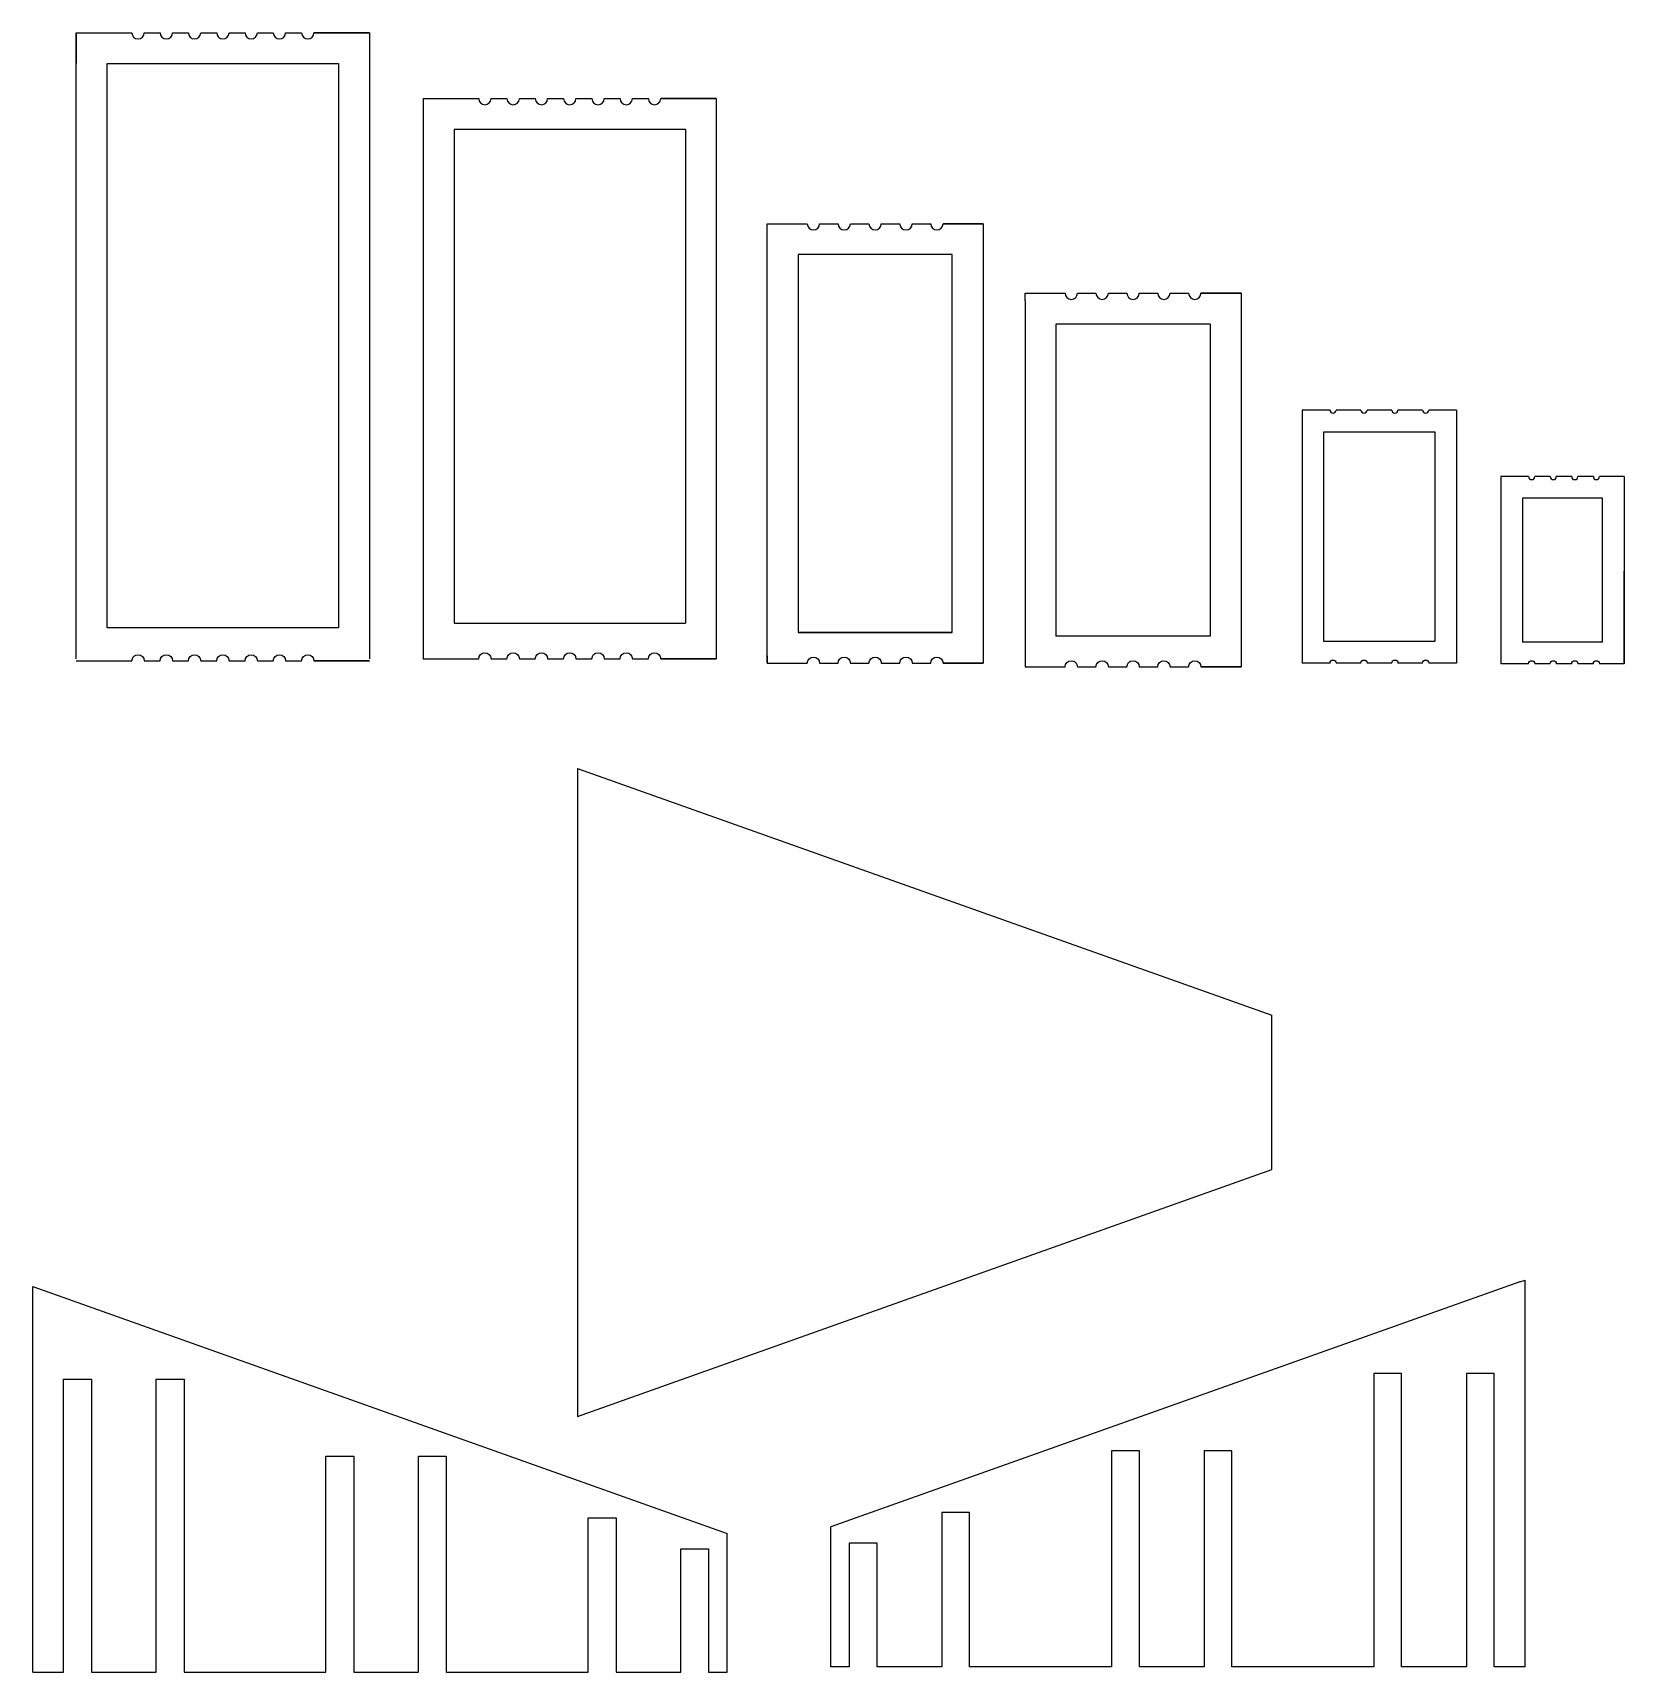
# Model space of a CAD drawing. Header units: millimetres. Extents: x 0 to 516, y 0 to 531.
import ezdxf

# ---------------------------------------------------------------- set-up
doc = ezdxf.new("R2010")
doc.units = ezdxf.units.MM

# ---------------------------------------------------------------- blocks, each defined once
blk = doc.blocks.new('*U9')
blk.add_arc((0, 1), 2, 180, 0)
blk = doc.blocks.new('*U10')
at = {"color": 0, "linetype": 'ByBlock', "lineweight": -2, "transparency": 16777216}
for p in [(-55, 0), (-45.83, 0), (-36.67, 0), (-27.5, 0), (-18.33, 0), (-9.17, 0), (0, 0)]:
    blk.add_blockref('*U9', p, dxfattribs=at)
blk = doc.blocks.new('*U11')
blk.add_arc((0, 1), 2, 180, 0)
blk = doc.blocks.new('*U12')
at = {"color": 0, "linetype": 'ByBlock', "lineweight": -2, "transparency": 16777216}
for p in [(-55, 0), (-45.83, 0), (-36.67, 0), (-27.5, 0), (-18.33, 0), (-9.17, 0), (0, 0)]:
    blk.add_blockref('*U11', p, dxfattribs=at)
blk = doc.blocks.new('*U13')
blk.add_arc((0, 1), 2, 180, 0)
blk = doc.blocks.new('*U14')
at = {"color": 0, "linetype": 'ByBlock', "lineweight": -2, "transparency": 16777216}
for p in [(-55, 0), (-45.83, 0), (-36.67, 0), (-27.5, 0), (-18.33, 0), (-9.17, 0), (0, 0)]:
    blk.add_blockref('*U13', p, dxfattribs=at)
blk = doc.blocks.new('*U15')
blk.add_arc((0, 1), 2, 180, 0)
blk = doc.blocks.new('*U16')
at = {"color": 0, "linetype": 'ByBlock', "lineweight": -2, "transparency": 16777216}
for p in [(-55, 0), (-45.83, 0), (-36.67, 0), (-27.5, 0), (-18.33, 0), (-9.17, 0), (0, 0)]:
    blk.add_blockref('*U15', p, dxfattribs=at)
blk = doc.blocks.new('*U17')
blk.add_arc((0, 1), 2, 180, 0)
blk = doc.blocks.new('*U18')
at = {"color": 0, "linetype": 'ByBlock', "lineweight": -2, "transparency": 16777216}
for p in [(-40, 0), (-30, 0), (-20, 0), (-10, 0), (0, 0)]:
    blk.add_blockref('*U17', p, dxfattribs=at)
blk = doc.blocks.new('*U19')
blk.add_arc((0, 1), 2, 180, 0)
blk = doc.blocks.new('*U20')
at = {"color": 0, "linetype": 'ByBlock', "lineweight": -2, "transparency": 16777216}
for p in [(-40, 0), (-30, 0), (-20, 0), (-10, 0), (0, 0)]:
    blk.add_blockref('*U19', p, dxfattribs=at)
blk = doc.blocks.new('*U21')
blk.add_arc((0, 1), 2, 180, 0)
blk = doc.blocks.new('*U22')
at = {"color": 0, "linetype": 'ByBlock', "lineweight": -2, "transparency": 16777216}
for p in [(-40, 0), (-30, 0), (-20, 0), (-10, 0), (0, 0)]:
    blk.add_blockref('*U21', p, dxfattribs=at)
blk = doc.blocks.new('*U23')
blk.add_arc((0, 1), 2, 180, 0)
blk = doc.blocks.new('*U24')
at = {"color": 0, "linetype": 'ByBlock', "lineweight": -2, "transparency": 16777216}
for p in [(-40, 0), (-30, 0), (-20, 0), (-10, 0), (0, 0)]:
    blk.add_blockref('*U23', p, dxfattribs=at)
blk = doc.blocks.new('*U25')
blk.add_arc((0, 0.5), 1, 180, 0)
blk = doc.blocks.new('*U26')
at = {"color": 0, "linetype": 'ByBlock', "lineweight": -2, "transparency": 16777216}
for p in [(-30, 0), (-20, 0), (-10, 0), (0, 0)]:
    blk.add_blockref('*U25', p, dxfattribs=at)
blk = doc.blocks.new('*U27')
blk.add_arc((0, 0.5), 1, 180, 0)
blk = doc.blocks.new('*U28')
at = {"color": 0, "linetype": 'ByBlock', "lineweight": -2, "transparency": 16777216}
for p in [(-30, 0), (-20, 0), (-10, 0), (0, 0)]:
    blk.add_blockref('*U27', p, dxfattribs=at)
blk = doc.blocks.new('*U29')
blk.add_arc((0, 0.5), 1, 180, 0)
blk = doc.blocks.new('*U30')
at = {"color": 0, "linetype": 'ByBlock', "lineweight": -2, "transparency": 16777216}
for p in [(-21, 0), (-14, 0), (-7, 0), (0, 0)]:
    blk.add_blockref('*U29', p, dxfattribs=at)
blk = doc.blocks.new('*U31')
blk.add_arc((0, 0.5), 1, 180, 0)
blk = doc.blocks.new('*U32')
at = {"color": 0, "linetype": 'ByBlock', "lineweight": -2, "transparency": 16777216}
for p in [(-21, 0), (-14, 0), (-7, 0), (0, 0)]:
    blk.add_blockref('*U31', p, dxfattribs=at)

msp = doc.modelspace()

# ---------------------------------------------------------------- linework, layer by layer
for p, q in [((14.1, 328.39), (14.1, 531.28)), ((14.1, 531.28), (32.1, 531.28)), ((14.1, 531.28), (14.1, 521.28)), ((36.1, 531.28), (41.27, 531.28)), ((45.27, 531.28), (50.43, 531.28)), ((54.43, 531.28), (59.6, 531.28)), ((63.6, 531.28), (68.77, 531.28)), ((72.77, 531.28), (77.93, 531.28)), ((81.93, 531.28), (87.1, 531.28)), ((109.1, 531.28), (91.1, 531.28)), ((91.1, 531.28), (109.1, 531.28)), ((109.1, 531.28), (109.1, 328.39)), ((126.49, 509.94), (144.49, 509.94)), ((126.49, 509.94), (126.49, 328.38)), ((148.49, 509.94), (153.66, 509.94)), ((157.66, 509.94), (162.82, 509.94)), ((166.82, 509.94), (171.99, 509.94)), ((175.99, 509.94), (181.16, 509.94)), ((185.16, 509.94), (190.32, 509.94)), ((194.32, 509.94), (199.49, 509.94)), ((203.49, 509.94), (221.49, 509.94)), ((221.49, 509.94), (203.49, 509.94)), ((221.49, 509.94), (221.49, 328.38)), ((211.49, 499.94), (136.49, 499.94)), ((136.49, 499.94), (136.49, 339.94)), ((211.49, 499.94), (211.49, 339.94)), ((237.96, 466.94), (237.96, 469.39)), ((237.96, 469.39), (250.96, 469.39)), ((254.96, 469.39), (260.96, 469.39)), ((264.96, 469.39), (270.96, 469.39)), ((274.96, 469.39), (280.96, 469.39)), ((284.96, 469.39), (290.96, 469.39)), ((307.96, 469.39), (294.96, 469.39)), ((294.96, 469.39), (307.96, 469.39)), ((307.96, 469.39), (307.96, 326.94)), ((307.96, 469.39), (307.96, 459.39)), ((237.96, 326.94), (237.96, 466.94)), ((321.52, 444.45), (321.52, 446.89)), ((321.52, 446.89), (334.52, 446.89)), ((338.52, 446.89), (344.52, 446.89)), ((348.52, 446.89), (354.52, 446.89)), ((358.52, 446.89), (364.52, 446.89)), ((368.52, 446.89), (374.52, 446.89)), ((378.52, 446.89), (391.52, 446.89)), ((391.52, 446.89), (378.52, 446.89)), ((391.52, 446.89), (391.52, 325.78)), ((321.52, 444.45), (321.52, 328.23)), ((331.52, 436.89), (331.52, 335.78)), ((381.52, 436.89), (331.52, 436.89)), ((381.52, 436.89), (381.52, 335.78)), ((411.36, 409.01), (411.36, 327.01)), ((411.36, 409.01), (411.36, 404.01)), ((411.36, 409.01), (411.36, 402.01)), ((420.36, 409.01), (411.36, 409.01)), ((430.36, 409.01), (422.36, 409.01)), ((440.36, 409.01), (432.36, 409.01)), ((450.36, 409.01), (442.36, 409.01)), ((461.36, 409.01), (452.36, 409.01)), ((461.36, 409.01), (452.36, 409.01)), ((461.36, 409.01), (461.36, 327.01)), ((475.68, 387.46), (475.68, 326.79)), ((484.68, 387.46), (475.68, 387.46)), ((491.68, 387.46), (486.68, 387.46)), ((498.68, 387.46), (493.68, 387.46)), ((505.68, 387.46), (500.68, 387.46)), ((515.68, 387.46), (507.68, 387.46)), ((515.68, 387.46), (507.68, 387.46)), ((515.68, 387.46), (515.68, 326.79)), ((515.68, 387.46), (515.68, 380.46)), ((508.68, 380.46), (482.68, 380.46)), ((482.68, 380.46), (482.68, 333.79)), ((508.68, 333.79), (508.68, 380.46)), ((515.68, 346.79), (515.68, 356.79)), ((515.68, 326.79), (515.68, 346.79)), ((14.1, 328.39), (14.1, 338.39)), ((136.49, 339.94), (211.49, 339.94)), ((297.96, 336.94), (247.96, 336.94)), ((381.52, 335.78), (331.52, 335.78)), ((508.68, 333.79), (482.68, 333.79)), ((14.1, 327.72), (32.1, 327.72)), ((36.1, 327.72), (41.27, 327.72)), ((45.27, 327.72), (50.43, 327.72)), ((54.43, 327.72), (59.6, 327.72)), ((63.6, 327.72), (68.77, 327.72)), ((72.77, 327.72), (77.93, 327.72)), ((81.93, 327.72), (87.1, 327.72)), ((91.1, 327.72), (109.1, 327.72)), ((109.1, 327.72), (91.1, 327.72)), ((126.49, 328.38), (144.49, 328.38)), ((148.49, 328.38), (153.66, 328.38)), ((157.66, 328.38), (162.82, 328.38)), ((166.82, 328.38), (171.99, 328.38)), ((175.99, 328.38), (181.16, 328.38)), ((185.16, 328.38), (190.32, 328.38)), ((194.32, 328.38), (199.49, 328.38)), ((203.49, 328.38), (221.49, 328.38)), ((221.49, 328.38), (203.49, 328.38)), ((237.96, 329.39), (237.96, 326.94)), ((237.96, 326.94), (250.96, 326.94)), ((254.96, 326.94), (260.96, 326.94)), ((264.96, 326.94), (270.96, 326.94)), ((274.96, 326.94), (280.96, 326.94)), ((284.96, 326.94), (290.96, 326.94)), ((294.96, 326.94), (307.96, 326.94)), ((307.96, 326.94), (294.96, 326.94)), ((321.52, 328.23), (321.52, 325.78)), ((321.52, 325.78), (334.52, 325.78)), ((338.52, 325.78), (344.52, 325.78)), ((348.52, 325.78), (354.52, 325.78)), ((358.52, 325.78), (364.52, 325.78)), ((368.52, 325.78), (374.52, 325.78)), ((378.52, 325.78), (391.52, 325.78)), ((391.52, 325.78), (378.52, 325.78)), ((420.36, 327.01), (411.36, 327.01)), ((430.36, 327.01), (422.36, 327.01)), ((440.36, 327.01), (432.36, 327.01)), ((450.36, 327.01), (442.36, 327.01)), ((461.36, 327.01), (452.36, 327.01)), ((461.36, 327.01), (452.36, 327.01)), ((484.68, 326.79), (475.68, 326.79)), ((491.68, 326.79), (486.68, 326.79)), ((498.68, 326.79), (493.68, 326.79)), ((505.68, 326.79), (500.68, 326.79)), ((515.68, 326.79), (507.68, 326.79)), ((515.68, 326.79), (507.68, 326.79)), ((176.47, 292.89), (401.47, 212.89)), ((176.47, 292.89), (176.47, 82.89)), ((401.47, 162.89), (401.47, 212.89)), ((176.47, 82.89), (401.47, 162.89)), ((0, 125), (225, 45)), ((0, 120), (0, 125)), ((481.9, 126.49), (258.57, 47.08)), ((481.9, 126.49), (483.57, 127.08)), ((483.57, 121.78), (483.57, 127.08)), ((0, 0), (0, 120)), ((483.57, 1.78), (483.57, 121.78)), ((443.57, 96.78), (434.57, 96.78)), ((434.57, 96.78), (434.57, 1.78)), ((443.57, 1.78), (443.57, 96.78)), ((473.57, 96.78), (464.57, 96.78)), ((464.57, 96.78), (464.57, 1.78)), ((473.57, 1.78), (473.57, 96.78)), ((10, 0), (10, 95)), ((10, 95), (19, 95)), ((19, 95), (19, 0)), ((40, 0), (40, 95)), ((40, 95), (49, 95)), ((49, 95), (49, 0)), ((95, 0), (95, 70)), ((95, 70), (104, 70)), ((104, 70), (104, 0)), ((125, 0), (125, 70)), ((125, 70), (134, 70)), ((134, 70), (134, 0)), ((358.57, 71.78), (349.57, 71.78)), ((349.57, 71.78), (349.57, 1.78)), ((358.57, 1.78), (358.57, 71.78)), ((388.57, 71.78), (379.57, 71.78)), ((379.57, 71.78), (379.57, 1.78)), ((388.57, 1.78), (388.57, 71.78)), ((180, 0), (180, 50)), ((180, 50), (189, 50)), ((189, 50), (189, 0)), ((303.57, 51.78), (294.57, 51.78)), ((294.57, 51.78), (294.57, 1.78)), ((303.57, 1.78), (303.57, 51.78)), ((225, 40), (225, 45)), ((258.57, 41.78), (258.57, 47.08)), ((210, 0), (210, 40)), ((210, 40), (219, 40)), ((219, 40), (219, 0)), ((225, 0), (225, 40)), ((258.57, 1.78), (258.57, 41.78)), ((273.57, 41.78), (264.57, 41.78)), ((264.57, 41.78), (264.57, 1.78)), ((273.57, 1.78), (273.57, 41.78)), ((0, 0), (10, 0)), ((19, 0), (40, 0)), ((49, 0), (95, 0)), ((104, 0), (125, 0)), ((134, 0), (180, 0)), ((189, 0), (210, 0)), ((219, 0), (225, 0)), ((264.57, 1.78), (258.57, 1.78)), ((294.57, 1.78), (273.57, 1.78)), ((349.57, 1.78), (303.57, 1.78)), ((379.57, 1.78), (358.57, 1.78)), ((434.57, 1.78), (388.57, 1.78)), ((464.57, 1.78), (443.57, 1.78)), ((483.57, 1.78), (473.57, 1.78))]:
    msp.add_line(p, q)
for points in [[(24.1, 521.28), (99.1, 521.28), (99.1, 338.39), (24.1, 338.39)], [(297.96, 459.39), (247.96, 459.39), (247.96, 336.94), (297.96, 336.94)], [(418.36, 402.01), (454.36, 402.01), (454.36, 334.01), (418.36, 334.01)]]:
    msp.add_lwpolyline(points, close=True)

# ---------------------------------------------------------------- block references
for name, p in [('*U10', (89.1, 530.28)), ('*U14', (201.49, 508.94)), ('*U18', (292.96, 468.39)), ('*U24', (376.52, 445.89)), ('*U26', (451.36, 408.51)), ('*U30', (506.68, 386.96))]:
    msp.add_blockref(name, p)
at = {"xscale": -1, "rotation": 180}
for name, p in [('*U12', (89.1, 328.72)), ('*U16', (201.49, 329.38)), ('*U20', (292.96, 327.94)), ('*U22', (376.52, 326.78)), ('*U28', (451.36, 327.51)), ('*U32', (506.68, 327.29))]:
    msp.add_blockref(name, p, dxfattribs=at)

doc.saveas('drawing.dxf')
